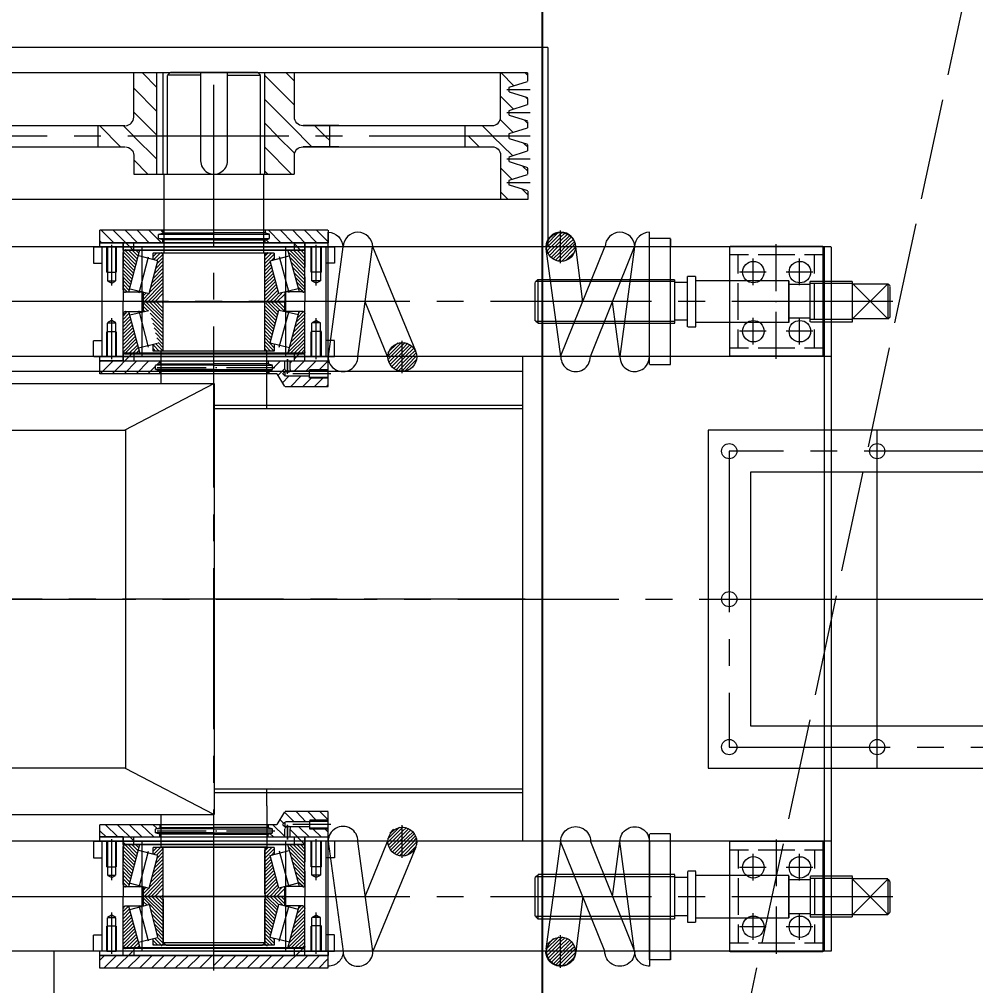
# Model space of a CAD drawing. Header units: millimetres. Extents: x 163705 to 1616509, y 81827 to 302547.
# Drawn here: x 468918 to 470050, y 149802 to 150946 of the extents above; entities that cross this region are included whole.
import ezdxf

# ---------------------------------------------------------------- set-up
doc = ezdxf.new("R2010")
doc.units = ezdxf.units.MM
doc.header["$LTSCALE"] = 10
doc.linetypes.add('ACAD_ISO02W100', pattern=[15, 12, -3])
doc.linetypes.add('CENTER2', pattern=[28.575, 19.05, -3.175, 3.175, -3.175])
for name, color, linetype, lineweight in [('1-中心线', 1, 'CENTER2', 0), ('1-标注', 3, 'Continuous', 0), ('1-虚线', 8, 'ACAD_ISO02W100', 0), ('1-设备轮廓', 2, 'Continuous', 18)]:
    doc.layers.add(name, color=color, linetype=linetype, lineweight=lineweight)
doc.styles.get("Standard").update_dxf_attribs({"font": 'arial.ttf'})
doc.dimstyles.new('AM_GB50$0', dxfattribs={"dimscale": 50, "dimtxt": 3.5, "dimasz": 3.5, "dimexe": 1, "dimexo": 1, "dimgap": 1.5, "dimtad": 1, "dimdsep": 46, "dimtxsty": 'Standard', "dimcen": 0, "dimclrd": 256, "dimclre": 256, "dimclrt": 2, "dimadec": 0, "dimazin": 2, "dimtp": 0.1, "dimtm": 0.1, "dimtfac": 0.71, "dimtdec": 3, "dimtmove": 0, "dimatfit": 3, "dimfxl": 0, "dimlwd": -1, "dimlwe": -1, "dimarcsym": 0})

# ---------------------------------------------------------------- blocks, each defined once
blk = doc.blocks.new('NE50-底座')
blk.add_line((0, 603), (0, 203))
for points in [[(0, 203), (400, 203), (400, 603), (0, 603)], [(50, 253), (350, 253), (350, 553), (50, 553)]]:
    blk.add_lwpolyline(points, close=True)
for centre in [(25, 578), (200, 578), (25, 403), (25, 228), (200, 228)]:
    blk.add_circle(centre, 9)
at = {"layer": '1-中心线', "ltscale": 5}
for p, q in [((200, 203), (200, 603)), ((0, 403), (400, 403))]:
    blk.add_line(p, q, dxfattribs=at)
at = {"layer": '1-中心线'}
blk.add_lwpolyline([(25, 228), (375, 228), (375, 578), (25, 578)], close=True, dxfattribs=at)
blk = doc.blocks.new('*D935')
at = {"layer": '1-标注', "linetype": 'ByBlock', "transparency": 16777216}
for p, q in [((467280.3, 150303.4), (467280.3, 153309.2)), ((471036.9, 153009.6), (471036.9, 153309.2)), ((467455.3, 153259.2), (470861.9, 153259.2))]:
    blk.add_line(p, q, dxfattribs=at)
at = {"layer": '1-标注', "transparency": 16777216}
for points in [[(467455.3, 153288.4), (467455.3, 153230), (467280.3, 153259.2)], [(470861.9, 153288.4), (470861.9, 153230), (471036.9, 153259.2)]]:
    blk.add_solid(points, dxfattribs=at)
at = {"layer": 'Defpoints', "color": 0, "transparency": 16777216}
for p in [(471036.9, 153259.2), (471036.9, 152959.6), (467280.3, 150253.4)]:
    blk.add_point(p, dxfattribs=at)
at = {"layer": '1-标注', "color": 2, "transparency": 16777216, "insert": (469158.6, 153423.6), "char_height": 175, "attachment_point": 5}
blk.add_mtext('3756.64', dxfattribs=at)
blk = doc.blocks.new('2PG64对辊机-俯视图')
for points in [[(992.2, 1305.6), (992.2, 1069.9)], [(391.9, 1087.1), (375.8, 1071.3)], [(393.1, 1089), (393.1, 1050.4)], [(395.8, 1087.1), (393.3, 1084.2)], [(668.2, 1089.4), (668.2, 1075)], [(679.2, 1089.4), (668.5, 1078.7)], [(668.6, 1089.4), (938.3, 1089.4), (938.3, 1075)], [(693.2, 1089.4), (678.7, 1074.8)], [(707.3, 1089.4), (692.7, 1074.8)], [(721.7, 1089.4), (697.8, 1065.9)], [(735.8, 1089.4), (721.2, 1074.8)], [(749.8, 1089.4), (735.3, 1074.8)], [(763.9, 1089.4), (749.3, 1074.8)], [(778.3, 1089.4), (763.4, 1074.8)], [(792.4, 1089.4), (777.8, 1074.8)], [(803.3, 1086.3), (791.9, 1074.8)], [(820.5, 1089.4), (805.9, 1074.8)], [(834.9, 1089.4), (820, 1074.8)], [(849, 1089.4), (834, 1074.8)], [(863, 1089.4), (848.4, 1074.8)], [(877.1, 1089.4), (862.5, 1074.8)], [(891.5, 1089.4), (876.6, 1074.8)], [(905.6, 1089.4), (890.6, 1074.8)], [(919.6, 1089.4), (898.4, 1068.6)], [(933.7, 1089.4), (919.1, 1074.8)], [(263.1, 1069.9), (263.1, 1079.6), (263.1, 930.9)], [(263.1, 1079.6), (287.7, 1079.6)], [(288.1, 1079.6), (288.1, 930.9)], [(386, 1085.5), (377.3, 1076.8)], [(393.1, 1083.9), (378.9, 1069.8)], [(393.1, 1080), (383.2, 1069.8)], [(393.1, 1075.7), (387.5, 1069.8)], [(399.3, 1085.9), (393.3, 1080.3)], [(402, 1084.7), (393.3, 1076)], [(404.4, 1082.8), (393.3, 1071.7)], [(406.7, 1080.8), (395.7, 1069.8)], [(408.3, 1078.1), (400, 1069.8)], [(409.8, 1075.3), (404.3, 1069.8)], [(668.2, 1069.9), (668.2, 1074.6), (937.9, 1074.6), (803.3, 1074.6), (668.6, 1074.6)], [(668.2, 1074.6), (695.2, 1074.6)], [(695.6, 1074.6), (695.6, 1045.3)], [(695.6, 1074.6), (695.6, 1066)], [(708, 1074.6), (708, 1066)], [(898.1, 1066), (898.1, 1074.6), (708.4, 1074.6)], [(910.6, 1074.6), (910.6, 1045.3)], [(937.9, 1074.6), (910.6, 1074.6), (910.6, 1066)], [(938.3, 1080), (933.1, 1074.8)], [(938.3, 1074.6), (938.3, 1069.9)], [(73, 236.5), (73, 1069.5), (1878.2, 1069.5)], [(80.8, 1069.5), (80.8, 236.5)], [(83.1, 940.3), (83.1, 1070.3), (192.4, 1070.3)], [(192.8, 1070.3), (192.8, 940.3)], [(284.9, 1069.5), (354, 1069.5)], [(365.3, 1069.5), (366.9, 1069.5)], [(378.6, 1069.5), (376.2, 1067)], [(382.9, 1069.5), (376.9, 1063.9)], [(378.2, 1069.5), (465.7, 1069.5)], [(387.2, 1069.5), (378.5, 1060.8)], [(391.1, 1069.5), (380.1, 1058.4)], [(393.1, 1067.1), (382.4, 1056.5)], [(393.1, 1071.4), (391.4, 1069.8)], [(404, 1069.5), (393.3, 1058.8)], [(399.7, 1069.5), (393.3, 1063.1)], [(395.4, 1069.5), (393.3, 1067.4)], [(408.3, 1069.5), (393.3, 1054.5)], [(410.6, 1067.5), (395.3, 1052.6)], [(410.6, 1071.8), (408.6, 1069.8)], [(445.8, 1069.5), (480.1, 1069.5)], [(477.4, 1069.5), (478.5, 1069.5)], [(489.9, 1069.5), (577.7, 1069.5)], [(589, 1069.5), (590.6, 1069.5)], [(601.9, 1069.5), (671, 1069.5)], [(802.9, 1069.5), (660.8, 1069.5), (660.8, 1050.4)], [(660.8, 1069.5), (945.4, 1069.5)], [(670.6, 1069.5), (670.6, 1005.1)], [(676, 1069.5), (687.7, 1069.5)], [(676, 1069.5), (676, 1039.8)], [(677.2, 1069.5), (677.2, 1030.1)], [(682.3, 1072.6), (682.3, 1023.8)], [(687.4, 1069.5), (687.4, 1030.1)], [(688.1, 1069.5), (688.1, 1039.8)], [(698.1, 1066.2), (697.7, 1066.2), (697.3, 1066.2), (696.9, 1066.2), (696.9, 1065.8), (696.5, 1065.8), (696.1, 1065.4), (695.8, 1065), (695.8, 1064.6), (695.4, 1064.2), (695.4, 1063.8)], [(695.6, 1065.6), (910.2, 1065.6)], [(695.6, 1063.6), (695.6, 1019.1)], [(712.3, 1066), (695.8, 1049.9)], [(708, 1066), (695.8, 1054.2)], [(703.8, 1066), (695.8, 1058.5)], [(699.5, 1066), (695.8, 1062.3)], [(715.5, 1065.2), (695.8, 1045.6)], [(908.3, 1066), (698.7, 1066)], [(715.9, 1066), (702.3, 1016.1)], [(718.2, 1069.5), (718.2, 1005.1)], [(803.7, 1069.5), (945.8, 1069.5), (945.8, 1050.4)], [(888.4, 1069.5), (888.4, 1005.1)], [(890.7, 1066), (903.9, 1016.1)], [(894.6, 1066), (891.8, 1063.1)], [(898.9, 1066), (892.6, 1059.6)], [(903.2, 1066), (893.7, 1056.5)], [(907.5, 1066), (894.5, 1053)], [(910.6, 1064.8), (895.3, 1049.9)], [(910.4, 1063.8), (910.4, 1064.2), (910.4, 1064.6), (910.4, 1065), (910, 1065.4), (909.6, 1065.4), (909.6, 1065.8), (909.3, 1065.8), (908.9, 1066.2), (908.5, 1066.2), (908.1, 1066.2)], [(910.6, 1066.4), (910.1, 1065.9)], [(910.6, 1063.6), (910.6, 1019.1)], [(918.4, 1069.5), (918.4, 1039.8)], [(930.1, 1069.5), (918.8, 1069.5)], [(919.2, 1069.5), (919.2, 1030.1)], [(924.3, 1072.6), (924.3, 1023.8)], [(929.4, 1069.5), (929.4, 1030.1)], [(930.1, 1069.5), (930.1, 1039.8)], [(935.6, 1069.5), (935.6, 1005.1)], [(83.1, 1060.1), (104.6, 1060.1)], [(92.9, 1037.9), (92.9, 1059.7)], [(115.9, 1060.1), (159.6, 1060.1)], [(171, 1060.1), (192.4, 1060.1)], [(183.1, 1037.9), (183.1, 1059.7)], [(393.1, 1062.9), (384.7, 1054.5)], [(393.1, 1058.6), (387.9, 1053.4)], [(393.1, 1054.3), (391, 1052.6)], [(408.7, 1061.3), (401.5, 1054.6)], [(713.9, 1059.3), (695.8, 1041.3)], [(712.3, 1053.5), (695.8, 1037)], [(713.9, 1059), (736.6, 1053.1)], [(726, 1057.8), (714.4, 1015.3)], [(736.9, 1052.7), (726.5, 1014.2)], [(731.5, 1062.5), (731.5, 1054.7)], [(731.5, 1060.5), (742.9, 1049.1)], [(731.5, 1056.2), (733.9, 1053.8)], [(731.9, 1062.5), (875.1, 1062.5), (875.1, 1054.7)], [(733.8, 1062.5), (742.9, 1053.4)], [(737.7, 1062.5), (742.9, 1057.7)], [(743, 1059.9), (743, 1060.3), (743, 1060.7), (742.6, 1061.1), (742.2, 1061.5), (742.2, 1061.9), (741.8, 1062.3), (741.4, 1062.3), (741, 1062.7), (740.6, 1062.7), (740.2, 1062.7), (739.9, 1062.7)], [(743.2, 946.9), (743.2, 1059.7), (863, 1059.7)], [(743.2, 1059.7), (743.2, 1007.8)], [(859.9, 1062.5), (746.3, 1062.5), (743.5, 1060)], [(860.3, 1062.5), (863.1, 1060)], [(865.9, 1062.7), (865.5, 1062.7), (865.2, 1062.7), (864.8, 1062.7), (864.4, 1062.3), (864, 1061.9), (863.6, 1061.5), (863.6, 1061.1), (863.2, 1061.1), (863.2, 1060.7), (863.2, 1060.3), (863.2, 1059.9)], [(863.4, 1060.1), (870.1, 1053.4)], [(863.4, 1007.8), (863.4, 1059.7), (863.4, 946.9)], [(863.4, 1056.2), (870.5, 1048.7)], [(863.4, 1051.9), (872.1, 1042.8)], [(865.3, 1062.5), (873.7, 1054.2)], [(869.6, 1062.5), (874.8, 1057.3)], [(869.6, 1052.7), (879.7, 1014.2)], [(892.7, 1059), (870, 1053.1)], [(873.5, 1062.5), (874.8, 1061.6)], [(880.6, 1057.8), (891.8, 1015.3)], [(910.6, 1060.9), (896.5, 1046.3)], [(910.6, 1056.6), (897.2, 1043.2)], [(910.6, 1052.3), (898, 1039.7)], [(660.8, 1050), (670.2, 1050)], [(710.8, 1047.6), (695.8, 1032.7)], [(709.2, 1041.8), (695.8, 1028.4)], [(733.8, 1041.4), (742.9, 1031.9)], [(734.6, 1044.5), (742.9, 1036.2)], [(735.4, 1048), (742.9, 1040.5)], [(736.5, 1051.1), (742.9, 1044.8)], [(863.4, 1047.6), (873.7, 1037.4)], [(863.4, 1043.3), (875.2, 1031.5)], [(910.6, 1048), (898.8, 1036.2)], [(910.6, 1043.7), (900, 1033.1)], [(945.8, 1050), (936, 1050)], [(48, 1028.9), (48, 981.3)], [(98, 981.3), (98, 1028.9), (48.4, 1028.9)], [(233, 1030.1), (123.3, 1030.1)], [(233, 1035.1), (233, 975.4)], [(243.2, 975.4), (243.2, 1035.1), (233.4, 1035.1)], [(258, 1031.2), (258, 979.3)], [(420, 1031.2), (258.4, 1031.2)], [(420, 979.3), (420, 1031.2), (422.8, 1028.4)], [(676, 1039.4), (687.7, 1039.4)], [(682, 1026.9), (677.2, 1029.7), (687, 1029.7)], [(687.4, 1029.7), (682.6, 1026.9)], [(695.6, 1034), (695.6, 1005.1)], [(707.7, 1036.3), (695.8, 1024.5)], [(706.1, 1030.5), (695.8, 1020.2)], [(731.1, 1031.2), (742.9, 1019.4)], [(731.9, 1034.8), (742.9, 1023.7)], [(733, 1037.9), (742.9, 1028)], [(863.4, 1039), (876.8, 1025.7)], [(863.4, 1034.8), (878.3, 1019.8)], [(863.4, 1030.5), (886.5, 1006.9)], [(910.6, 1039.8), (900.7, 1029.6)], [(910.6, 1035.5), (901.5, 1026.4)], [(910.6, 1031.2), (902.7, 1022.9)], [(910.6, 1034), (910.6, 1005.1)], [(930.1, 1039.4), (918.8, 1039.4)], [(919.2, 1029.7), (924, 1026.9)], [(924.6, 1026.9), (929.4, 1029.7), (919.6, 1029.7)], [(3.1, 1023), (3.1, 987.5)], [(5.9, 984.4), (5.9, 1026.2), (3.4, 1023.3)], [(5.9, 1026.2), (47.7, 984.3)], [(6.1, 984.3), (48, 1026.6), (97.6, 1026.6)], [(48, 1026.2), (6.2, 1026.2)], [(92.9, 983.2), (92.9, 1026.6)], [(123, 1025), (98.4, 1025)], [(183.1, 983.2), (183.1, 1026.6)], [(243.2, 1027.7), (257.6, 1027.7)], [(258, 1028.5), (422.7, 1028.5)], [(423.1, 1028.1), (423.1, 982.4)], [(695.4, 1018.9), (695.4, 1018.6), (695.8, 1018.2), (695.8, 1017.8), (695.8, 1017.4), (696.1, 1017.4), (696.1, 1017), (696.5, 1016.6), (696.9, 1016.6), (697.3, 1016.2), (697.7, 1016.2), (698.1, 1016.2)], [(704.5, 1024.6), (697, 1016.7)], [(703, 1018.7), (700.5, 1016.3)], [(703.4, 1020.3), (726, 1014.4)], [(727.6, 1018), (740.6, 1005)], [(728.3, 1021.1), (742.9, 1006.9)], [(729.1, 1024.6), (742.9, 1010.8)], [(730.3, 1027.7), (742.9, 1015.1)], [(863.4, 1026.2), (884.6, 1005)], [(863.4, 1022.3), (880.7, 1005)], [(863.4, 1018), (876.4, 1005)], [(902.8, 1020.3), (880.2, 1014.4)], [(910.6, 1026.9), (903.5, 1019.8)], [(910.6, 1022.7), (904.3, 1016.3)], [(908.1, 1016.2), (908.5, 1016.2), (908.9, 1016.2), (908.9, 1016.6), (909.3, 1016.6), (909.6, 1016.6), (909.6, 1017), (910, 1017.4), (910.4, 1017.4), (910.4, 1017.8), (910.4, 1018.2), (910.4, 1018.6), (910.4, 1018.9)], [(910.6, 1018.4), (908.6, 1016.3)], [(698.3, 1016), (719, 1016)], [(719.4, 1016), (719.4, 1005.1)], [(719.4, 1013.3), (727.7, 1005)], [(719.4, 1009), (723.4, 1005)], [(721.3, 1015.6), (732, 1005)], [(726.4, 1014.5), (736.3, 1005)], [(743, 1001.8), (743, 1002.2), (743, 1002.6), (742.6, 1002.9), (742.6, 1003.3), (742.2, 1003.7), (741.8, 1004.1), (741.4, 1004.5), (741, 1004.5), (740.6, 1004.5), (740.2, 1004.9), (739.9, 1004.9), (740.2, 1004.9), (740.6, 1004.9), (741, 1004.9), (741.4, 1005.3), (741.8, 1005.3), (742.2, 1005.7), (742.2, 1006.1), (742.6, 1006.1), (742.6, 1006.5), (743, 1006.8), (743, 1007.2), (743, 1007.6)], [(863.2, 1007.6), (863.2, 1007.2), (863.2, 1006.8), (863.2, 1006.5), (863.6, 1006.1), (864, 1005.7), (864.4, 1005.3), (864.8, 1004.9), (865.2, 1004.9), (865.5, 1004.9), (865.9, 1004.9), (865.5, 1004.9), (865.2, 1004.5), (864.8, 1004.5), (864.4, 1004.5), (864.4, 1004.1), (864, 1003.7), (863.6, 1003.7), (863.6, 1003.3), (863.2, 1002.9), (863.2, 1002.6), (863.2, 1002.2), (863.2, 1001.8)], [(863.4, 1013.7), (872.1, 1005)], [(863.4, 1009.4), (867.8, 1005)], [(882.9, 1014.8), (886.5, 1011.2)], [(886.4, 1016), (886.6, 1015.4)], [(886.8, 1016), (886.8, 1005.1)], [(908.3, 1016), (887.2, 1016)], [(331.8, 1004.7), (323.2, 939.6)], [(624.5, 1004.7), (598.1, 939.7)], [(670.6, 1004.7), (670.6, 939.9)], [(695.6, 975), (695.6, 1004.3)], [(703.7, 989.1), (726.4, 994.9), (736.8, 956.4)], [(718.2, 1004.7), (718.2, 939.9)], [(719.4, 1004.7), (886.4, 1004.7), (719.4, 1004.7), (719.4, 993.4)], [(729.1, 1004.7), (719.6, 995.2)], [(733, 1004.7), (722.8, 994)], [(737.3, 1004.7), (727.1, 994)], [(741.2, 1004.3), (727.8, 990.9)], [(743.2, 1002), (729, 987.4)], [(743.2, 997.7), (729.8, 984.3)], [(743.2, 1001.6), (743.2, 950.1)], [(863.4, 1001.6), (863.4, 950.1)], [(886, 1004.7), (863.7, 981.9)], [(881.7, 1004.7), (863.7, 986.2)], [(877.4, 1004.7), (863.7, 990.5)], [(873.2, 1004.7), (863.7, 994.8)], [(902.4, 989.1), (879.8, 994.9), (869.7, 956.4)], [(886.8, 1001.2), (880.8, 995.2)], [(886.8, 997.3), (884, 994)], [(886.8, 1004.7), (886.8, 993.4)], [(888.4, 1004.7), (888.4, 939.9)], [(910.6, 975), (910.6, 1004.3)], [(935.6, 1004.7), (935.6, 939.9)], [(3.1, 987.1), (5.6, 984.3)], [(5.9, 984), (47.6, 984)], [(48, 983.6), (97.6, 983.6)], [(98, 985.2), (122.6, 985.2)], [(682.3, 985.6), (682.3, 936.8)], [(698.1, 993.2), (697.7, 993.2), (697.3, 993.2), (696.9, 993.2), (696.9, 992.8), (696.5, 992.8), (696.1, 992.4), (695.8, 992), (695.8, 991.6), (695.8, 991.2), (695.4, 991.2), (695.4, 990.8)], [(695.6, 991), (705.4, 981.6)], [(695.6, 990.6), (695.6, 945.8)], [(695.6, 986.7), (707, 975.7)], [(697.9, 993), (703.9, 987.4)], [(698.3, 993), (719, 993)], [(702.2, 993), (715.8, 943.1)], [(702.6, 993), (702.6, 993)], [(714.3, 993.8), (725.9, 951.3)], [(743.2, 993.4), (730.6, 980.8)], [(743.2, 989.1), (731.4, 977.3)], [(743.2, 984.8), (732.5, 974.1)], [(879.8, 994.2), (863.7, 978)], [(878.2, 988.3), (863.7, 973.7)], [(891.9, 993.8), (880.7, 951.3)], [(908.3, 993), (887.2, 993)], [(904, 993), (890.8, 943.1)], [(901.6, 984.4), (910.3, 975.7)], [(902.8, 987.9), (910.4, 980)], [(903.6, 991), (910.3, 984.3)], [(905.9, 993), (910.3, 988.6)], [(910.4, 990.8), (910.4, 991.2), (910.4, 991.6), (910.4, 992), (910, 992.4), (909.6, 992.4), (909.6, 992.8), (909.3, 992.8), (908.9, 993.2), (908.5, 993.2), (908.1, 993.2)], [(910.6, 990.6), (910.6, 945.8)], [(924.3, 985.6), (924.3, 936.8)], [(48, 980.9), (97.6, 980.9)], [(123, 980.1), (232.6, 980.1)], [(233, 975), (242.8, 975)], [(243.2, 982.4), (257.6, 982.4)], [(258, 981.7), (422.7, 981.7)], [(258, 978.9), (419.6, 978.9)], [(423.1, 982.1), (420.3, 979.2)], [(677.2, 939.9), (677.2, 979.7), (687, 979.7)], [(677.6, 980.1), (682.3, 982.4), (687, 980.1)], [(687.4, 979.7), (687.4, 939.9)], [(695.6, 982.8), (708.2, 969.8)], [(695.6, 978.5), (709.7, 964.4)], [(695.6, 974.3), (711.3, 958.5)], [(743.2, 980.5), (733.3, 970.6)], [(743.2, 976.2), (734.1, 967.5)], [(743.2, 972.3), (735.3, 964)], [(876.7, 982.4), (863.7, 969.5)], [(875.1, 976.6), (863.7, 965.2)], [(898.9, 974.6), (910.3, 963.2)], [(900.1, 977.8), (910.3, 967.5)], [(900.9, 981.3), (910.4, 971.4)], [(919.2, 979.7), (919.2, 939.9)], [(929, 980.1), (924.3, 982.4), (919.6, 980.1)], [(929.4, 939.9), (929.4, 979.7), (919.6, 979.7)], [(92.9, 950.1), (92.9, 971.5)], [(183.1, 950.1), (183.1, 971.5)], [(676, 969.6), (687.7, 969.6)], [(676, 969.6), (676, 939.9)], [(688.1, 969.6), (688.1, 939.9)], [(695.6, 970), (712.8, 952.7)], [(695.6, 965.7), (714.4, 946.8)], [(695.6, 934.4), (695.6, 963.7)], [(695.6, 961.4), (714, 943.3)], [(743.2, 968), (736, 960.9)], [(743.2, 963.7), (736.8, 957.4)], [(873.5, 970.7), (863.7, 960.9)], [(872, 965.3), (863.7, 956.6)], [(895.4, 961), (910.3, 946)], [(896.6, 964.5), (910.3, 950.3)], [(897.4, 967.6), (910.3, 954.6)], [(898.1, 971.1), (910.3, 958.9)], [(910.6, 934.4), (910.6, 963.7)], [(918.4, 969.6), (918.4, 939.9)], [(930.1, 969.6), (918.8, 969.6)], [(930.1, 969.6), (930.1, 939.9)], [(83.1, 950.1), (104.6, 950.1)], [(115.9, 950.1), (159.6, 950.1)], [(171, 950.1), (192.4, 950.1)], [(580, 957.1), (563.5, 940.6)], [(574.9, 955.9), (564.3, 945.6)], [(580.8, 953.6), (567, 939.8)], [(580.8, 949.3), (571.3, 939.8)], [(580.8, 959), (580.8, 920.4)], [(583.9, 956.7), (581.1, 953.8)], [(587.4, 955.9), (581.1, 949.5)], [(590.2, 954.3), (581.1, 945.3)], [(592.5, 952.4), (581.1, 941)], [(594.5, 950.1), (584.2, 939.8)], [(660.8, 939.9), (660.8, 959), (670.2, 959)], [(695.6, 957.1), (709.7, 943.3)], [(695.6, 952.8), (705.4, 943.3)], [(695.6, 948.9), (701.1, 943.3)], [(736.9, 956.3), (714.3, 950.4)], [(731.5, 954.7), (731.5, 946.9)], [(743.2, 959.4), (731.7, 948)], [(735.4, 955.9), (731.7, 951.9)], [(743.2, 955.1), (734.9, 946.8)], [(743.2, 950.8), (739.2, 946.8)], [(739.9, 946.7), (740.2, 946.7), (740.6, 946.7), (741, 947.1), (741.4, 947.1), (741.8, 947.5), (742.2, 947.5), (742.2, 947.9), (742.6, 948.3), (742.6, 948.7), (743, 949.1), (743, 949.5), (743, 949.9)], [(863.2, 949.9), (863.2, 949.5), (863.2, 949.1), (863.2, 948.7), (863.6, 948.3), (863.6, 947.9), (864, 947.5), (864.4, 947.5), (864.4, 947.1), (864.8, 947.1), (865.2, 946.7), (865.5, 946.7), (865.9, 946.7)], [(870.4, 959.4), (863.7, 952.3)], [(871.2, 955.9), (863.7, 948.4)], [(874.7, 955.1), (866.4, 946.8)], [(869.6, 956.3), (892.3, 950.4)], [(875.1, 951.2), (870.7, 946.8)], [(875.1, 954.7), (875.1, 946.9)], [(892.7, 951.2), (900.6, 943.3)], [(893.8, 954.3), (904.9, 943.3)], [(894.6, 957.9), (908.8, 943.3)], [(945.8, 939.9), (945.8, 959), (936, 959)], [(73, 939.5), (1878.2, 939.5)], [(83.1, 939.9), (192.4, 939.9)], [(284.9, 939.5), (354, 939.5)], [(365.3, 939.5), (366.9, 939.5)], [(378.2, 939.5), (465.7, 939.5)], [(437.9, 939.5), (437.9, 366.5)], [(477.4, 939.5), (478.5, 939.5)], [(489.9, 939.5), (577.7, 939.5)], [(493, 939.5), (527.7, 939.5)], [(563.2, 939.5), (563.4, 939.4)], [(566.7, 939.5), (563.9, 936.3)], [(571, 939.5), (564.7, 933.2)], [(575.3, 939.5), (566.2, 930.4)], [(579.6, 939.5), (567.8, 928.1)], [(580.8, 945), (575.6, 939.8)], [(580.8, 940.7), (579.9, 939.8)], [(592.1, 939.5), (581.1, 928.1)], [(587.8, 939.5), (581.1, 932.4)], [(583.9, 939.5), (581.1, 936.7)], [(596.4, 939.5), (581.1, 923.8)], [(596, 947.7), (588.1, 939.8)], [(589, 939.5), (590.6, 939.5)], [(597.2, 944.6), (592.4, 939.8)], [(598, 941.1), (596.7, 939.8)], [(601.9, 939.5), (671, 939.5)], [(660.8, 939.5), (802.9, 939.5)], [(670.6, 939.5), (945.4, 939.5)], [(676, 939.5), (687.7, 939.5)], [(695.4, 945.6), (695.8, 945.2), (695.8, 944.8), (695.8, 944.4), (696.1, 944.4), (696.1, 944), (696.5, 943.6), (696.9, 943.6), (697.3, 943.2), (697.7, 943.2), (698.1, 943.2)], [(910.2, 943.4), (695.6, 943.4), (695.6, 934.8)], [(695.6, 943.4), (712.8, 926.1)], [(908.3, 943), (698.7, 943)], [(708, 943.4), (708, 934.8)], [(875.1, 946.5), (731.9, 946.5)], [(740.8, 897.7), (740.8, 946.5), (865.3, 946.5)], [(945.8, 939.5), (803.7, 939.5)], [(865.7, 946.5), (865.7, 908.3)], [(875.1, 946.9), (875, 946.8)], [(891.1, 944.2), (892, 943.3)], [(891.9, 947.7), (896.3, 943.3)], [(898.1, 943.4), (898.1, 934.8)], [(898.1, 939.1), (917.4, 919.9)], [(907.9, 943.4), (910.3, 941)], [(908.1, 943.2), (908.5, 943.2), (908.9, 943.2), (908.9, 943.6), (909.3, 943.6), (909.6, 943.6), (909.6, 944), (910, 944.4), (910.4, 944.4), (910.4, 944.8), (910.4, 945.2), (910.4, 945.6)], [(910.6, 943.4), (910.6, 934.8)], [(930.1, 939.5), (918.8, 939.5)], [(938.3, 939.5), (938.3, 934.8)], [(263.1, 930.5), (287.7, 930.5)], [(580.8, 936.4), (570.2, 926.1)], [(580.8, 932.1), (572.9, 924.2)], [(580.8, 927.8), (575.6, 923)], [(598, 936.8), (583.8, 922.6)], [(595.2, 929.8), (590.8, 925.3)], [(695.2, 934.4), (668.2, 934.4), (668.2, 920)], [(668.2, 928.6), (671.9, 925)], [(910.6, 934.4), (937.9, 934.4), (803.3, 934.4), (668.6, 934.4)], [(676.4, 934.4), (685.9, 925)], [(690.5, 934.4), (702.3, 922.6)], [(898.1, 934.4), (708.4, 934.4)], [(713.1, 934.4), (713.1, 924.7)], [(716.2, 921.6), (716.2, 937.2), (716.2, 920)], [(719.4, 934.4), (719.4, 924.7)], [(719.4, 934), (733.5, 919.9)], [(788.5, 927), (731.1, 927)], [(733, 934.4), (736.7, 930.8)], [(802.9, 929.4), (734.2, 929.4), (734.2, 925.1)], [(802.9, 930.9), (739.3, 930.9), (734.6, 929.7)], [(739.3, 934.4), (739.3, 931.3)], [(801.3, 927), (799.8, 927)], [(803.7, 930.9), (867.3, 930.9), (872, 929.7)], [(803.7, 929.4), (872.4, 929.4), (872.4, 925.1)], [(870.4, 927), (812.7, 927)], [(867.3, 934.4), (867.3, 931.3)], [(874.3, 934.4), (889.3, 919.9)], [(888.8, 934.4), (903.3, 919.9)], [(916.9, 934.4), (931.8, 919.9)], [(930.9, 934.4), (938.1, 927.7)], [(938.3, 934.4), (938.3, 920)], [(580.8, 923.5), (579.5, 922.2)], [(665.1, 919.6), (710, 919.6)], [(668.2, 919.6), (668.2, 904.8)], [(668.2, 914.5), (689.7, 914.5)], [(690.1, 914.9), (690.1, 924.7), (668.6, 924.7)], [(690.1, 923.5), (668.6, 923.5)], [(690.1, 915.7), (668.6, 915.7)], [(682.3, 914.5), (691.8, 904.7)], [(690.1, 922.3), (718.6, 922.3)], [(690.1, 916.5), (718.6, 916.5)], [(694.4, 916.5), (705.8, 904.7)], [(708.4, 916.5), (719.5, 905.4)], [(712.9, 924.5), (712.9, 923.7), (713.3, 922.9), (713.7, 922.5), (714.5, 921.8), (715.3, 921.8), (716, 921.4), (716.8, 921.8), (717.6, 921.8), (718, 922.5), (718.8, 922.9), (718.8, 923.7), (719.2, 924.5)], [(721.8, 919.9), (719, 922.3), (719, 916.9)], [(722.1, 919.6), (719.3, 916.8)], [(728.7, 919.6), (719.6, 904.6)], [(720.9, 918), (724.9, 914)], [(938.3, 919.6), (729.1, 919.6)], [(802.9, 924.7), (734.2, 924.7), (738.9, 923.5)], [(739.3, 920), (739.3, 923.1), (802.9, 923.1)], [(803.7, 924.7), (872.4, 924.7), (867.7, 923.5)], [(867.3, 920), (867.3, 923.1), (803.7, 923.1)], [(870.8, 923.9), (875.2, 919.9)], [(668.2, 914.1), (677.7, 904.7)], [(668.2, 904.4), (719, 904.4)], [(803.1, 908.1), (1412.8, 908.1)], [(803.1, 397.9), (803.1, 907.7)], [(803.3, 907.9), (907.9, 853.2)], [(740.8, 897.4), (740.8, 878.2)], [(437.9, 882.1), (802.9, 882.1)], [(437.9, 877.8), (802.9, 877.8)], [(908.1, 853.1), (1307.8, 853.1)], [(908.1, 453), (908.1, 852.7)], [(908.3, 452.8), (803.6, 398.1)], [(1308.2, 453), (908.5, 453)], [(437.9, 427.8), (802.9, 427.8)], [(437.9, 423.9), (802.9, 423.9)], [(740.8, 427.8), (740.8, 417.3)], [(740.8, 416.9), (740.8, 359.9)], [(719, 401.3), (668.2, 401.3), (668.2, 386.8)], [(669.8, 401.3), (668.5, 400)], [(684.2, 401.3), (674.4, 391.8)], [(698.3, 401.3), (688.4, 391.8)], [(712.3, 401.3), (700.5, 389.4)], [(719.4, 401.3), (728.5, 386.6)], [(668.2, 391.5), (689.7, 391.5)], [(690.1, 390.3), (668.6, 390.3)], [(690.1, 391.5), (690.1, 381.7)], [(690.1, 389.2), (718.6, 389.2)], [(722.1, 397), (714.9, 389.4)], [(721.8, 386.7), (719, 389.2), (719, 383.7)], [(1413.2, 397.9), (803.5, 397.9)], [(865.7, 397.7), (865.7, 359.9)], [(437.9, 383.7), (1778.3, 383.7)], [(577.3, 383.3), (563.9, 369.9)], [(580.8, 382.9), (564.7, 366.4)], [(580.8, 378.6), (568.6, 366.4)], [(581.6, 383.7), (581.1, 383.2)], [(585.5, 383.3), (581.1, 378.9)], [(588.2, 382.1), (581.1, 374.6)], [(590.9, 380.6), (581.1, 370.3)], [(593.3, 378.2), (581.5, 366.4)], [(665.1, 386.4), (710, 386.4)], [(668.2, 386.4), (668.2, 371.6)], [(678.4, 381.3), (668.5, 371.5)], [(690.1, 382.5), (668.6, 382.5)], [(690.1, 381.3), (668.6, 381.3)], [(694.4, 383.3), (682.6, 371.5)], [(690.1, 383.3), (718.6, 383.3)], [(708.4, 383.3), (695.8, 370.7)], [(719.2, 381.5), (718.8, 382.3), (718.8, 383.1), (718, 383.9), (717.6, 384.3), (716.8, 384.7), (716, 384.7), (715.3, 384.7), (714.5, 384.3), (713.7, 383.9), (713.3, 383.1), (712.9, 382.3), (712.9, 381.5)], [(713.1, 381.3), (713.1, 371.6)], [(716.2, 386.4), (716.2, 369.2), (716.2, 384.5)], [(722.1, 386.4), (719.3, 383.6)], [(719.4, 381.3), (719.4, 371.6)], [(727.6, 388.4), (719.6, 380.1)], [(734.2, 380.6), (725.1, 371.5)], [(729.1, 386.4), (938.3, 386.4), (938.3, 371.6)], [(788.5, 379), (731.1, 379)], [(802.9, 381.3), (734.2, 381.3), (734.2, 376.7)], [(802.9, 382.9), (739.3, 382.9), (734.6, 381.7)], [(739.3, 385.6), (735.3, 382)], [(739.3, 386.4), (739.3, 383.3)], [(801.3, 379), (799.8, 379)], [(803.7, 382.9), (867.3, 382.9), (872, 381.7)], [(803.7, 381.3), (872.4, 381.3), (872.4, 376.7)], [(870.4, 379), (812.7, 379)], [(867.3, 386.4), (867.3, 383.3)], [(881.4, 386.4), (872.6, 377.3)], [(895.4, 386.4), (880.8, 371.5)], [(909.5, 386.4), (894.9, 371.5)], [(923.9, 386.4), (900, 362.5)], [(937.9, 386.4), (923, 371.5)], [(73, 366.1), (1878.2, 366.1)], [(287.7, 375.5), (263.1, 375.5), (263.1, 226.8), (263.1, 236.1)], [(284.9, 366.1), (354, 366.1)], [(288.1, 375.5), (288.1, 226.8)], [(410.6, 238.5), (393.1, 366.1), (340.9, 236.3)], [(365.3, 366.1), (366.9, 366.1)], [(378.2, 366.1), (465.7, 366.1)], [(477.4, 366.1), (478.5, 366.1)], [(489.9, 366.1), (577.7, 366.1)], [(493, 366.1), (527.7, 366.1)], [(563.2, 366.1), (563.4, 366)], [(564.4, 366.1), (563.6, 365.7)], [(568.3, 366.1), (563.9, 361.7)], [(572.6, 366.1), (565.1, 359)], [(576.9, 366.1), (567, 356.3)], [(580.8, 374.3), (572.9, 366.4)], [(580.8, 370), (577.2, 366.4)], [(589.8, 366.1), (581.1, 357.4)], [(585.5, 366.1), (581.1, 361.7)], [(581.2, 366.1), (581.1, 366)], [(594.1, 366.1), (581.1, 353.1)], [(598, 366.1), (581.1, 349.2)], [(595.2, 375.9), (585.8, 366.4)], [(589, 366.1), (590.6, 366.1)], [(596.8, 373.2), (590.1, 366.4)], [(597.6, 370), (594.3, 366.4)], [(598, 366.1), (624.4, 301.5)], [(601.9, 366.1), (671, 366.1)], [(802.9, 366.1), (660.8, 366.1), (660.8, 347.4)], [(910.6, 362.6), (910.6, 371.2), (937.9, 371.2), (803.3, 371.2), (668.6, 371.2)], [(945.4, 366.1), (670.6, 366.1), (670.6, 301.7)], [(676, 366.1), (687.7, 366.1)], [(676, 366.1), (676, 336.9)], [(677.2, 366.1), (677.2, 326.7)], [(682.3, 369.2), (682.3, 320.8)], [(687.4, 366.1), (687.4, 326.7)], [(688.1, 366.1), (688.1, 336.9)], [(695.6, 371.2), (695.6, 342.3)], [(695.6, 371.2), (695.6, 362.6)], [(708, 368.9), (702.1, 362.5)], [(708, 371.2), (708, 362.6)], [(898.1, 362.6), (898.1, 371.2), (708.4, 371.2)], [(713.1, 373.9), (711, 371.5)], [(718.2, 366.1), (718.2, 301.7)], [(802.9, 376.3), (734.2, 376.3), (738.9, 375.1)], [(739.3, 371.6), (739.2, 371.5)], [(739.3, 371.6), (739.3, 374.7), (802.9, 374.7)], [(803.7, 376.3), (872.4, 376.3), (867.7, 375.1)], [(867.3, 371.6), (867.3, 374.7), (803.7, 374.7)], [(803.7, 366.1), (945.8, 366.1), (945.8, 347.4)], [(870.8, 375.9), (867.6, 372.6)], [(888.4, 366.1), (888.4, 301.7)], [(910.6, 371.2), (910.6, 342.3)], [(918.4, 366.1), (918.4, 336.9)], [(930.1, 366.1), (918.8, 366.1)], [(919.2, 366.1), (919.2, 326.7)], [(924.3, 369.2), (924.3, 320.8)], [(929.4, 366.1), (929.4, 326.7)], [(930.1, 366.1), (930.1, 336.9)], [(935.6, 366.1), (935.6, 301.7)], [(938.3, 372.4), (937.4, 371.5)], [(938.3, 371.2), (938.3, 366.5)], [(83.1, 236.1), (83.1, 365.7), (192.4, 365.7)], [(83.1, 356), (104.6, 356)], [(92.9, 356), (92.9, 334.1)], [(115.9, 356), (159.6, 356)], [(171, 356), (192.4, 356)], [(183.1, 356), (183.1, 334.1)], [(192.8, 365.7), (192.8, 236.1)], [(580.8, 365.7), (569, 353.9)], [(580.8, 361.4), (571.3, 352)], [(580.8, 357.2), (574, 350.4)], [(597.6, 361.4), (585.8, 350)], [(698.1, 363.2), (697.7, 362.8), (697.3, 362.8), (696.9, 362.8), (696.5, 362.4), (696.1, 362.4), (696.1, 362), (695.8, 361.6), (695.8, 361.2), (695.4, 360.9), (695.4, 360.5)], [(695.6, 362.2), (910.2, 362.2)], [(695.6, 360.3), (695.6, 315.8)], [(713.5, 363), (695.8, 345.3)], [(709.2, 363), (695.8, 349.6)], [(704.9, 363), (695.8, 353.9)], [(700.6, 363), (695.8, 357.8)], [(715.1, 360.3), (695.8, 341)], [(713.5, 354.4), (695.8, 336.7)], [(908.3, 363), (698.7, 363)], [(715.9, 363), (702.3, 312.8)], [(713.9, 355.6), (736.6, 350.1)], [(726, 354.8), (714.4, 312)], [(731.5, 359.5), (731.5, 351.3)], [(731.5, 356), (742.9, 344.5)], [(731.9, 359.5), (875.1, 359.5), (875.1, 351.3)], [(732.2, 359.5), (742.9, 348.8)], [(736.5, 359.5), (742.9, 353.1)], [(743, 356.6), (743, 357), (743, 357.3), (742.6, 357.7), (742.6, 358.1), (742.2, 358.5), (741.8, 358.9), (741.4, 359.3), (741, 359.3), (740.6, 359.3), (740.2, 359.3), (739.9, 359.7)], [(740.8, 359.5), (865.3, 359.5)], [(740.8, 359.1), (742.9, 357.4)], [(743.2, 359.5), (743.2, 243.6)], [(743.2, 356.4), (743.2, 304.8)], [(865.9, 359.7), (865.5, 359.3), (865.2, 359.3), (864.8, 359.3), (864.4, 359.3), (864.4, 358.9), (864, 358.5), (863.6, 358.5), (863.6, 358.1), (863.2, 357.7), (863.2, 357.3), (863.2, 357), (863.2, 356.6)], [(863.4, 359.5), (863.4, 243.6)], [(863.4, 355.6), (869.4, 349.6)], [(864.6, 358.7), (872.5, 350.8)], [(868.1, 359.5), (874.8, 352.7)], [(892.7, 355.6), (870, 350.1)], [(872.4, 359.5), (874.8, 357)], [(880.6, 354.8), (891.8, 312)], [(890.7, 363), (903.9, 312.7)], [(891.9, 363), (891, 362.1)], [(896.2, 363), (892.2, 359)], [(900.1, 363), (892.9, 355.5)], [(904.4, 363), (893.7, 352.4)], [(908.7, 362.6), (894.9, 348.8)], [(910.6, 360.7), (895.7, 345.3)], [(910.6, 356.4), (896.5, 342.2)], [(910.4, 360.5), (910.4, 360.9), (910.4, 361.2), (910.4, 361.6), (910, 362), (909.6, 362.4), (909.3, 362.8), (908.9, 362.8), (908.5, 362.8), (908.1, 363.2)], [(910.6, 360.3), (910.6, 315.8)], [(580.8, 352.9), (577.2, 349.6)], [(660.8, 347), (670.2, 347)], [(712, 348.6), (695.8, 332.4)], [(736.9, 349.7), (726.5, 311.2)], [(731.5, 351.7), (732.3, 351.2)], [(735.4, 343.9), (742.9, 335.9)], [(736.1, 347), (742.9, 340.3)], [(863.4, 351.7), (870.9, 343.8)], [(863.4, 347.4), (872.5, 337.9)], [(863.4, 343.1), (874.1, 332)], [(910.6, 352.1), (897.6, 338.7)], [(910.6, 347.8), (898.4, 335.6)], [(910.6, 343.5), (899.2, 332.1)], [(945.8, 347), (936, 347)], [(676, 336.5), (687.7, 336.5)], [(710.4, 342.7), (695.8, 328.2)], [(708.8, 336.9), (695.8, 323.9)], [(732.6, 333.7), (742.9, 323.5)], [(733.4, 336.9), (742.9, 327.4)], [(734.2, 340.4), (742.9, 331.7)], [(863.4, 338.8), (875.6, 326.6)], [(863.4, 334.5), (877.2, 320.7)], [(910.6, 339.2), (900, 328.9)], [(910.6, 335.3), (901.1, 325.4)], [(930.1, 336.5), (918.8, 336.5)], [(5.9, 280.3), (5.9, 321.6), (3.4, 319.2)], [(47.7, 279.8), (5.9, 321.6), (47.6, 321.6)], [(48, 321.6), (6.1, 280.1)], [(97.6, 324.8), (48, 324.8), (48, 277.1)], [(48, 322.4), (97.6, 322.4)], [(92.9, 322.8), (92.9, 279.1)], [(98, 324.8), (98, 277.1)], [(98, 320.8), (122.6, 320.8)], [(123, 325.9), (232.6, 325.9)], [(183.1, 322.8), (183.1, 279.1)], [(242.8, 331), (233, 331), (233, 271.3)], [(243.2, 331), (243.2, 271.3)], [(243.2, 323.2), (257.6, 323.2)], [(419.6, 326.7), (258, 326.7), (258, 275.2)], [(258, 324.4), (422.7, 324.4)], [(420, 275.2), (420, 326.7), (422.8, 324.3)], [(423.1, 324), (423.1, 278.3)], [(682, 323.5), (677.2, 326.3), (687, 326.3)], [(687.4, 326.3), (682.6, 323.5)], [(695.6, 331), (695.6, 301.7)], [(707.3, 331), (695.8, 320)], [(705.7, 325.1), (695.8, 315.7)], [(729.9, 323.6), (742.9, 310.6)], [(730.7, 327.1), (742.9, 314.9)], [(731.9, 330.2), (742.9, 319.2)], [(863.4, 330.2), (878.7, 314.9)], [(863.4, 325.9), (886.5, 302.4)], [(863.4, 321.6), (883.4, 301.6)], [(901.9, 321.9), (910.6, 331), (910.6, 301.7)], [(910.6, 326.7), (902.7, 318.8)], [(910.6, 322.4), (903.9, 315.3)], [(919.2, 326.3), (924, 323.5)], [(924.6, 323.5), (929.4, 326.3), (919.6, 326.3)], [(3.1, 318.9), (3.1, 283)], [(695.4, 315.6), (695.4, 315.2), (695.8, 314.8), (695.8, 314.4), (696.1, 314), (696.1, 313.6), (696.5, 313.6), (696.9, 313.2), (697.3, 313.2), (697.7, 312.8), (698.1, 312.8)], [(704.1, 319.7), (697.8, 313.3)], [(698.3, 312.6), (719, 312.6)], [(702.6, 313.8), (702, 312.9)], [(703.4, 316.9), (726, 311.5)], [(719.4, 312.6), (719.4, 301.7)], [(719.4, 312.6), (730.8, 301.6)], [(719.4, 308.7), (726.5, 301.6)], [(725.2, 311.1), (735.1, 301.6)], [(727.2, 313.4), (739, 301.6)], [(728, 316.9), (742.1, 302.8)], [(729.1, 320.1), (742.9, 306.3)], [(863.4, 317.7), (879.1, 301.6)], [(863.4, 313.4), (874.8, 301.6)], [(863.4, 309.1), (870.9, 301.6)], [(902.8, 316.9), (880.2, 311.5)], [(882.1, 311.5), (886.5, 306.7)], [(885.3, 312.3), (886.5, 311)], [(886.8, 312.6), (886.8, 301.7)], [(908.3, 312.6), (887.2, 312.6)], [(910.6, 318.1), (905.8, 312.9)], [(908.1, 312.8), (908.5, 312.8), (908.9, 313.2), (909.3, 313.2), (909.6, 313.6), (910, 314), (910.4, 314.4), (910.4, 314.8), (910.4, 315.2), (910.4, 315.6)], [(138.2, 301.7), (138.2, 300.2)], [(670.6, 301.3), (670.6, 236.5)], [(695.6, 271.7), (695.6, 300.9)], [(718.2, 301.3), (718.2, 236.5)], [(719.4, 290), (719.4, 301.3), (886.4, 301.3), (719.4, 301.3)], [(729.1, 301.3), (719.6, 292.2)], [(733, 301.3), (722.8, 291.1)], [(737.3, 301.3), (727.1, 291.1)], [(741.2, 300.9), (727.8, 287.6)], [(743.2, 298.6), (729, 284)], [(743.2, 298.2), (743.2, 246.7)], [(886, 301.3), (863.7, 279)], [(881.7, 301.3), (863.7, 283.3)], [(877.4, 301.3), (863.7, 287.2)], [(873.2, 301.3), (863.7, 291.5)], [(886.8, 298.2), (880.8, 291.8)], [(886.8, 301.3), (886.8, 290)], [(888.4, 301.3), (888.4, 236.5)], [(910.6, 271.7), (910.6, 300.9)], [(935.6, 301.3), (935.6, 236.5)], [(698.1, 289.8), (697.7, 289.8), (697.3, 289.8), (696.9, 289.8), (696.5, 289.4), (696.1, 289.4), (696.1, 289), (695.8, 288.6), (695.8, 288.3), (695.4, 287.9), (695.4, 287.5)], [(695.6, 287.7), (705.4, 278.2)], [(695.6, 287.3), (695.6, 242.8)], [(697.9, 289.6), (703.9, 284.1)], [(698.3, 289.6), (719, 289.6)], [(702.2, 289.6), (715.8, 239.8)], [(702.6, 289.6), (702.6, 289.6)], [(703.7, 286.1), (726.4, 291.6), (736.8, 253)], [(714.3, 290.8), (725.9, 248)], [(743.2, 294.3), (729.8, 280.9)], [(743.2, 290), (730.6, 277.4)], [(879.8, 290.8), (863.7, 274.7)], [(902.4, 286.1), (879.8, 291.6), (869.7, 253)], [(891.9, 290.8), (880.7, 248)], [(886.8, 293.9), (884, 291.1)], [(908.3, 289.6), (887.2, 289.6)], [(904, 289.6), (890.8, 239.8)], [(903.6, 288.1), (910.4, 280.9)], [(905.9, 289.6), (910.3, 285.2)], [(910.4, 287.5), (910.4, 287.9), (910.4, 288.3), (910.4, 288.6), (910, 289), (909.6, 289.4), (909.3, 289.8), (908.9, 289.8), (908.5, 289.8), (908.1, 289.8)], [(910.6, 287.3), (910.6, 242.8)], [(3.1, 282.6), (5.6, 280.1)], [(48, 279.9), (6.2, 279.9)], [(48, 279.5), (97.6, 279.5)], [(98, 276.7), (48.4, 276.7)], [(123, 280.6), (98.4, 280.6)], [(233, 276), (123.3, 276)], [(243.2, 278.3), (257.6, 278.3)], [(258, 277.1), (422.7, 277.1)], [(420, 274.8), (258.4, 274.8)], [(423.1, 277.9), (420.3, 275.1)], [(677.2, 236.5), (677.2, 276.4), (687, 276.4)], [(677.6, 276.7), (682.3, 279.1), (687, 276.7)], [(682.3, 282.2), (682.3, 233.8)], [(687.4, 276.4), (687.4, 236.5)], [(695.6, 283.8), (707, 272.7)], [(695.6, 279.5), (708.2, 266.9)], [(695.6, 275.2), (709.7, 261)], [(743.2, 285.7), (731.4, 274.3)], [(743.2, 281.4), (732.5, 270.8)], [(743.2, 277.5), (733.3, 267.7)], [(878.2, 284.9), (863.7, 270.4)], [(876.7, 279.1), (863.7, 266.1)], [(900.1, 274.4), (910.3, 264.1)], [(900.9, 277.9), (910.3, 268.4)], [(901.6, 281.4), (910.3, 272.7)], [(902.8, 284.5), (910.4, 276.6)], [(919.2, 276.4), (919.2, 236.5)], [(929, 276.7), (924.3, 279.1), (919.6, 276.7)], [(929.4, 236.5), (929.4, 276.4), (919.6, 276.4)], [(924.3, 282.2), (924.3, 233.8)], [(92.9, 267.8), (92.9, 246.3)], [(183.1, 267.8), (183.1, 246.3)], [(243.2, 270.9), (233.4, 270.9)], [(676, 266.2), (687.7, 266.2)], [(676, 266.2), (676, 236.5)], [(688.1, 266.2), (688.1, 236.5)], [(695.6, 270.9), (711.3, 255.2)], [(695.6, 266.6), (712.8, 249.3)], [(743.2, 273.2), (734.1, 264.1)], [(743.2, 268.9), (735.3, 260.6)], [(743.2, 264.6), (736, 257.5)], [(875.1, 273.6), (863.7, 261.8)], [(873.5, 267.8), (863.7, 257.5)], [(897.4, 264.6), (910.3, 251.3)], [(898.1, 267.8), (910.3, 255.6)], [(898.9, 271.3), (910.3, 259.8)], [(918.4, 266.2), (918.4, 236.5)], [(930.1, 266.2), (918.8, 266.2)], [(930.1, 266.2), (930.1, 236.5)], [(392.3, 253.7), (375.8, 237.2)], [(386.8, 252.5), (376.9, 242.7)], [(396.2, 253.3), (393.3, 250.5)], [(399.7, 252.5), (393.3, 246.2)], [(660.8, 236.5), (660.8, 255.7), (670.2, 255.7)], [(695.6, 262.3), (714.4, 243.5)], [(710.1, 216.5), (695.6, 231.5), (695.6, 260.4)], [(695.6, 258), (714, 239.9)], [(695.6, 254.1), (709.7, 239.9)], [(736.9, 252.9), (714.3, 247.1)], [(743.2, 256.1), (731.7, 244.6)], [(735.4, 252.5), (731.7, 248.9)], [(743.2, 251.8), (734.9, 243.5)], [(743.2, 260.4), (736.8, 254)], [(872, 261.9), (863.7, 253.2)], [(870.4, 256.1), (863.7, 249.3)], [(871.2, 252.5), (863.7, 245.4)], [(874.7, 251.8), (866.4, 243.5)], [(869.6, 252.9), (892.3, 247.1)], [(894.6, 254.5), (908.8, 240.3)], [(895.4, 258), (910.3, 242.7)], [(896.6, 261.1), (910.3, 247)], [(910.6, 231.5), (910.6, 260.4)], [(945.8, 236.5), (945.8, 255.7), (936, 255.7)], [(83.1, 245.9), (104.6, 245.9)], [(115.9, 245.9), (159.6, 245.9)], [(171, 245.9), (192.4, 245.9)], [(393.1, 250.2), (379.3, 236.4)], [(393.1, 245.9), (383.6, 236.4)], [(393.1, 242), (387.9, 236.4)], [(402.4, 251), (393.3, 242.3)], [(404.8, 249.4), (393.3, 238)], [(406.7, 247.1), (396.5, 236.4)], [(408.7, 244.7), (400.4, 236.4)], [(409.8, 241.6), (404.6, 236.4)], [(695.4, 242.6), (695.4, 242.2), (695.8, 241.8), (695.8, 241.4), (695.8, 241), (696.1, 241), (696.1, 240.6), (696.5, 240.6), (696.9, 240.2), (697.3, 240.2), (697.7, 239.9), (698.1, 239.9)], [(695.6, 249.8), (705.4, 239.9)], [(695.6, 245.5), (701.1, 239.9)], [(910.2, 240.4), (695.6, 240.4), (695.6, 231.9)], [(701, 240.4), (707.8, 233.3)], [(708, 240.4), (708, 231.9)], [(731.5, 251.4), (731.5, 243.6)], [(875.1, 243.2), (731.9, 243.2)], [(743.2, 247.5), (739.2, 243.5)], [(739.9, 243.4), (740.2, 243.4), (740.6, 243.8), (741, 243.8), (741.4, 243.8), (741.8, 244.2), (742.2, 244.5), (742.6, 244.9), (742.6, 245.3), (743, 245.7), (743, 246.1), (743, 246.5)], [(863.4, 243.2), (743.6, 243.2)], [(744.3, 243.2), (744.3, 150.7)], [(862.2, 243.2), (862.2, 150.7)], [(863.2, 246.5), (863.2, 246.1), (863.2, 245.7), (863.2, 245.3), (863.6, 244.9), (863.6, 244.5), (864, 244.5), (864.4, 244.2), (864.4, 243.8), (864.8, 243.8), (865.2, 243.8), (865.5, 243.4), (865.9, 243.4)], [(875.1, 247.9), (870.7, 243.5)], [(875.1, 244), (874.9, 243.4)], [(875.1, 251.4), (875.1, 243.6)], [(891.1, 241.2), (892, 239.9)], [(891.9, 244.3), (896.3, 239.9)], [(892.7, 247.9), (900.6, 239.9)], [(893.8, 251), (904.9, 239.9)], [(898.1, 240.4), (898.1, 231.9)], [(898.9, 240.4), (922.4, 216.5)], [(908.1, 239.9), (908.5, 239.9), (908.9, 240.2), (909.3, 240.2), (909.6, 240.6), (910, 241), (910.4, 241), (910.4, 241.4), (910.4, 241.8), (910.4, 242.2), (910.4, 242.6)], [(910.6, 240.4), (910.6, 231.9)], [(73, 236.1), (1878.2, 236.1)], [(83.1, 235.8), (192.4, 235.8)], [(284.9, 236.1), (354, 236.1)], [(365.3, 236.1), (366.9, 236.1)], [(379, 236.1), (376.2, 233.3)], [(383.3, 236.1), (376.9, 230.2)], [(387.6, 236.1), (378.5, 227.5)], [(391.9, 236.1), (380.5, 224.7)], [(393.1, 233.4), (382.4, 222.8)], [(393.1, 229.1), (385.1, 221.2)], [(393.1, 237.7), (392.1, 236.4)], [(404.4, 236.1), (393.3, 225.1)], [(400.1, 236.1), (393.3, 229.4)], [(396.2, 236.1), (393.3, 233.7)], [(408.7, 236.1), (393.3, 220.8)], [(410.2, 233.8), (396.1, 219.2)], [(407.9, 236.1), (407.9, 0.4)], [(410.6, 238.1), (408.9, 236.4)], [(445.8, 236.1), (480.1, 236.1)], [(477.4, 236.1), (478.5, 236.1)], [(489.9, 236.1), (577.7, 236.1)], [(589, 236.1), (590.6, 236.1)], [(601.9, 236.1), (671, 236.1)], [(945.4, 236.1), (660.8, 236.1), (802.9, 236.1)], [(668.2, 236.1), (668.2, 231.9)], [(668.2, 216.6), (668.2, 231.5), (937.9, 231.5), (803.3, 231.5), (668.6, 231.5)], [(668.2, 231.5), (695.2, 231.5)], [(668.2, 230.3), (682, 216.5)], [(676, 236.1), (687.7, 236.1)], [(681.5, 231.5), (696.1, 216.5)], [(908.3, 239.7), (698.7, 239.7)], [(898.1, 231.5), (708.4, 231.5)], [(710, 231.5), (724.6, 216.5)], [(724.1, 231.5), (738.6, 216.5)], [(738.1, 231.5), (741.7, 227.8)], [(742.8, 231.5), (742.8, 228.3)], [(945.8, 236.1), (803.7, 236.1)], [(863.8, 231.5), (863.8, 228.3)], [(865.3, 231.5), (880.3, 216.5)], [(879.8, 231.5), (894.3, 216.5)], [(893.8, 231.5), (908.4, 216.5)], [(910.6, 231.5), (937.9, 231.5)], [(930.1, 236.1), (918.8, 236.1)], [(921.9, 231.5), (936.9, 216.5)], [(936.4, 231.5), (938.1, 229.4)], [(938.3, 236.1), (938.3, 231.9)], [(938.3, 231.5), (938.3, 216.6)], [(263.1, 226.4), (287.7, 226.4)], [(393.1, 224.8), (388.3, 220)], [(393.1, 220.5), (391.8, 219.2)], [(407.9, 226.8), (402.7, 221.6)], [(737.7, 226.4), (737.7, 221.7)], [(737.7, 221.3), (742.4, 220.1)], [(802.9, 227.9), (742.8, 227.9), (738.1, 226.8)], [(868.5, 226.4), (803.3, 226.4), (738.1, 226.4)], [(868.5, 221.3), (803.3, 221.3), (738.1, 221.3)], [(742.8, 216.6), (742.8, 219.8), (802.9, 219.8)], [(803.7, 227.9), (863.8, 227.9), (868.5, 226.8)], [(863.8, 216.6), (863.8, 219.8), (803.7, 219.8)], [(863.8, 219), (865.9, 216.5)], [(868.9, 221.3), (864.2, 220.1)], [(868.9, 226.4), (868.9, 221.7)], [(938.3, 216.2), (668.6, 216.2)], [(432.1, 170.6), (432.1, 180.3), (1174.1, 180.3)], [(432.1, 174.9), (438.8, 168.1)], [(455.1, 180.3), (463.8, 171.6)], [(432.1, 170.2), (453.6, 163.5)], [(453.9, 163.2), (453.9, 157.7)], [(431.9, 150.5), (431.9, 143.4)], [(453.9, 157.3), (432.5, 150.6)], [(450.8, 156.1), (463.8, 143.1)], [(711.6, 150.3), (742.9, 118.9)], [(739.7, 150.3), (742.9, 147)], [(743.2, 150.3), (743.2, 30.4)], [(862.2, 150.3), (744.7, 150.3)], [(748.2, 150.3), (748.2, 33.6)], [(858.3, 150.3), (858.3, 33.6)], [(863.4, 150.3), (863.4, 30.4)], [(870.8, 150.3), (870.8, 30.4)], [(881.4, 150.3), (897.9, 133.4)], [(432.1, 146.8), (437.7, 141.2)], [(432.1, 142.9), (453.6, 135.8)], [(453.9, 130), (432.5, 122.9)], [(450, 128.4), (473.2, 105.7)], [(453.9, 135.4), (453.9, 130.4)], [(870.8, 132.7), (897.9, 105.7)], [(431.9, 122.8), (431.9, 115.7)], [(432.1, 118.3), (436.5, 113.9)], [(432.1, 115.1), (453.6, 108.5)], [(489.5, 117.9), (501.7, 105.7)], [(506.2, 117.9), (506.2, 93.3)], [(666.3, 117.9), (666.3, 93.3)], [(687.4, 117.9), (699.6, 105.7)], [(708, 125.3), (728.1, 105.7)], [(913.7, 117.9), (926, 105.7)], [(940.3, 117.9), (940.3, 93.3)], [(453.9, 108.1), (453.9, 102.7)], [(473.5, 105.4), (485.7, 93.2)], [(666.3, 110.5), (671.5, 105.7)], [(671.7, 105.4), (684, 93.2)], [(699.9, 105.4), (742.9, 62.3)], [(728.3, 105.4), (742.9, 90.4)], [(870.8, 104.2), (897.9, 76.8)], [(898.1, 105.4), (910.3, 93.2)], [(926.2, 105.4), (938.4, 93.2)], [(431.9, 95.4), (431.9, 88.4)], [(453.9, 102.3), (432.5, 95.6)], [(449.7, 100.7), (464.2, 86.2)], [(432.1, 90.2), (435.3, 86.9)], [(432.1, 87.8), (453.6, 80.8)], [(453.9, 80.4), (453.9, 75.3)], [(453.9, 74.9), (432.5, 67.9)], [(448.9, 73.4), (463.8, 58.4)], [(708, 68.7), (742.9, 33.8)], [(870.8, 76.1), (897.9, 48.7)], [(431.9, 67.7), (431.9, 60.7)], [(432.1, 61.7), (434.2, 59.6)], [(432.1, 60.1), (453.6, 53.5)], [(453.9, 47.2), (432.5, 40.6)], [(453.9, 53.1), (453.9, 47.6)], [(870.8, 47.6), (887.7, 30.3)], [(432.1, 40.2), (432.1, 30.4)], [(448.5, 45.7), (463.4, 30.3)], [(708, 40.2), (717.9, 30.3)], [(432.1, 33.6), (435, 30.3)], [(1174.5, 30.1), (432.5, 30.1)], [(786.9, 33.2), (748.2, 33.2), (751.1, 30.3)], [(751.4, 30.1), (854.8, 30.1)], [(819.3, 33.2), (857.9, 33.2)], [(858.3, 33.2), (855.5, 30.3)], [(2426.3, 0), (408.3, 0)]]:
    blk.add_lwpolyline(points)
for points in [[(392.9, 939.7, -1.00416), (357.8, 939.7), (305.6, 1069.5), (323, 939.7, -1.003934), (288.1, 939.9), (287.9, 1087.3, -0.422501), (305.4, 1069.7, -1.004172), (340.8, 1069.5), (393.1, 939.6), (410.6, 1067.1)], [(367, 1004.7), (375.3, 1069.7, -1.003986), (410.6, 1069.5), (410.7, 1069.4)], [(668.2, 939.6), (650.5, 1069.7, -0.422495), (668.2, 1087.1), (668.2, 939.9)], [(564.6, 946.3), (615.5, 1069.5), (632.9, 939.7, 1.003937), (668.2, 939.5), (668.2, 934.8)], [(323, 366.3, 1.003934), (288.1, 366.1), (288.1, 219, 0.400466), (305.7, 236.2), (323.2, 366.1), (331.7, 301.4)], [(392.9, 366.3, 1.00416), (357.9, 366.1), (305.8, 236.3)], [(695.2, 371.2), (668.2, 371.2), (668.2, 366.5, 1.003937), (633.1, 366.1), (615.6, 236.2)], [(564.4, 359.5), (615.4, 236.3, 0.981678), (650.5, 236.3)], [(863.4, 356.4), (863.4, 304.8, 0.464587), (865.9, 301.5), (865.5, 301.5), (865.2, 301.5), (864.8, 301.1), (864.4, 301.1), (864.4, 300.7), (864, 300.7), (863.6, 300.4), (863.6, 300), (863.2, 299.6), (863.2, 299.2), (863.2, 298.8), (863.4, 298.2), (863.4, 246.7)], [(366.9, 301.3), (375.3, 236.3, 0.981457), (410.6, 236.1), (410.7, 236)], [(655.4, 117.9), (697.9, 117.9), (474.2, 117.9, -0.412038), (464.1, 128), (464.1, 180.3)], [(1142.5, 180.3), (1142.3, 127.8, -0.412044), (1132.3, 117.9), (908.7, 117.9)], [(708, 150.3), (708, 128, -0.43983), (698.1, 118.1)], [(908.1, 118.1, -0.41203), (898.1, 128), (898.1, 150.3), (708.4, 150.3)], [(819.3, 30.4), (819.1, 134.5, 1.000223), (787.3, 134.3), (787.3, 30.4)], [(655.4, 92.9), (697.9, 92.9), (474.2, 92.9, 0.385277), (464.1, 82.8), (464.1, 30.4)], [(698.1, 93.1, -0.412545), (708, 82.8), (708, 30.4)], [(908.1, 93.1, 0.385269), (898.1, 82.8), (898.1, 30.4)], [(1142.5, 30.4), (1142.3, 82.9, 0.385283), (1132.3, 92.9), (908.7, 92.9)]]:
    blk.add_lwpolyline(points, format="xyb")
for points in [[(123, 980.5), (123, 1030.1)], [(123, 276.4), (123, 325.9)]]:
    blk.add_lwpolyline(points, close=True)
blk.add_lwpolyline([(650.7, 236.2), (668.2, 366.1), (668.2, 219, -0.40046)], format="xyb", close=True)
for centre, radius in [((392.7, 1069.9), 17), ((110.1, 1040.6), 12.7), ((165.1, 1040.6), 12.7), ((110.1, 970.4), 12.7), ((165.1, 970.3), 12.7), ((580.4, 939.9), 17), ((580.4, 366.5), 17), ((110.1, 336.1), 12.7), ((165.1, 336.1), 12.7), ((110.1, 266.2), 12.7), ((165.1, 266.2), 12.7), ((392.7, 236.5), 17)]:
    blk.add_circle(centre, radius)
for centre, start, end in [((632.9, 1069.8), 359.7613, 180.2387), ((323, 236.7), 181.0596, 358.9404)]:
    blk.add_arc(centre, 17.6, start, end)
at = {"layer": '1-中心线'}
for p, q in [((803.3, 1092.5), (803.3, 27.7)), ((0, 1005.1), (1913.4, 1005.1)), ((435.2, 653), (1781, 653)), ((0, 300.9), (1915.2, 300.9)), ((429, 105.4), (2401.5, 105.4))]:
    blk.add_line(p, q, dxfattribs=at)
for points in [[(138.2, 1016.8), (138.2, 1072.6)], [(110.5, 1056.2), (110.5, 1024.6)], [(165.5, 1056.2), (165.5, 1024.6)], [(126.5, 1040.2), (94.8, 1040.2)], [(181.5, 1040.2), (149.9, 1040.2)], [(110.5, 986), (110.5, 954.3)], [(138.2, 937.2), (138.2, 992.6)], [(165.5, 986), (165.5, 954.3)], [(126.5, 970), (94.8, 970)], [(181.5, 970), (149.9, 970)], [(580.8, 385.6), (580.8, 347.4)], [(138.2, 368.9), (138.2, 313)], [(110.5, 351.7), (110.5, 320.1)], [(165.5, 351.7), (165.5, 320.1)], [(126.5, 335.7), (94.8, 335.7)], [(181.5, 335.7), (149.9, 335.7)], [(138.2, 288.8), (138.2, 233)], [(110.5, 281.8), (110.5, 250.2)], [(165.5, 281.8), (165.5, 250.2)], [(126.5, 265.8), (94.8, 265.8)], [(181.5, 265.8), (149.9, 265.8)], [(393.1, 255.7), (393.1, 217)], [(378.2, 236.1), (465.7, 236.1)], [(429, 160.4), (456.7, 160.4)], [(429, 132.7), (456.7, 132.7)], [(429, 77.7), (456.7, 77.7)], [(429, 50.4), (456.7, 50.4)]]:
    blk.add_lwpolyline(points, dxfattribs=at)

msp = doc.modelspace()

# ---------------------------------------------------------------- linework, layer by layer
msp.add_lwpolyline([(469536.946, 149084.632), (469536.946, 152084.632), (472536.946, 152084.632), (472536.946, 149084.632)], close=True)
at = {"layer": '1-中心线'}
msp.add_line((455720.795, 150259.632), (534337.221, 150259.632), dxfattribs=at)
at = {"layer": '1-虚线'}
msp.add_lwpolyline([(469671.446, 149266.253), (470119.95, 151361.03), (472367.745, 151973.106)], dxfattribs=at)

# ---------------------------------------------------------------- block references
at = {"layer": '1-设备轮廓', "rotation": 180}
msp.add_blockref('2PG64对辊机-俯视图', (469951.658, 150912.648), dxfattribs=at)
at = {"layer": '1-设备轮廓'}
msp.add_blockref('NE50-底座', (469732.998, 149856.632), dxfattribs=at)

# ---------------------------------------------------------------- dimensions: what is measured, and where the dimension line sits
at = {"layer": '1-标注'}
dim = msp.add_linear_dim(base=(471036.9457, 153259.1895), p1=(467280.301, 150253.4419), p2=(471036.9457, 152959.6317), dimstyle='AM_GB50$0', override={"dimtmove": 1}, dxfattribs=at)
dim.commit()
dim.dimension.update_dxf_attribs({"geometry": '*D935', "text_midpoint": (469158.6233, 153423.5995)})

doc.saveas('drawing.dxf')
